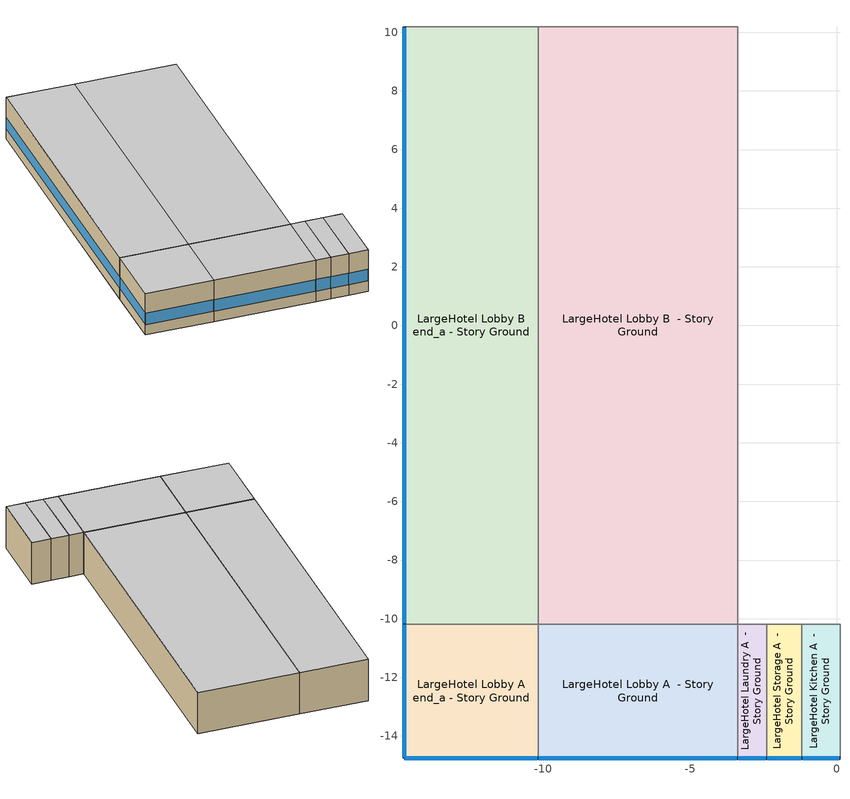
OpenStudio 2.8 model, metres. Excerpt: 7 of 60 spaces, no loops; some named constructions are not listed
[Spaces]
LargeHotel Lobby A end_a - Story Ground
 floor ground (Typical Insulated Carpeted 6in Slab Floor): -14.76,-14.76 -14.76,-10.18 -10.18,-10.18 -10.18,-14.76 z0
 wall outside (Typical Insulated Exterior Mass Wall R-8.13): -14.76,-10.18 -14.76,-14.76 -10.18,-14.76 z0:3.05
 wall to LargeHotel Lobby B end_a - Story Ground: -10.18,-10.18 -14.76,-10.18 z0:3.05
 wall to LargeHotel Lobby A  - Story Ground: -10.18,-14.76 -10.18,-10.18 z0:3.05
 window (U 0.62 SHGC 0.25 Dbl Ref-C-H Clr 6mm/6mm Air): -14.76,-10.21 -14.76,-14.73 / -14.73,-14.76 -10.21,-14.76 z0.76:1.59
 ceiling to LargeHotel Corridor A end_a - Story Mid: -10.18,-14.76 -10.18,-10.18 -14.76,-10.18 -14.76,-14.76 z3.05
LargeHotel Lobby B end_a - Story Ground
 floor ground (Typical Insulated Carpeted 6in Slab Floor): -14.76,-10.18 -14.76,10.18 -10.18,10.18 -10.18,-10.18 z0
 wall outside (Typical Insulated Exterior Mass Wall R-8.13): -14.76,10.18 -14.76,-10.18 z0:3.05
 wall to LargeHotel Lobby C end_a - Story Ground: -10.18,10.18 -14.76,10.18 z0:3.05
 wall to LargeHotel Lobby B  - Story Ground: -10.18,-10.18 -10.18,10.18 z0:3.05
 window (U 0.62 SHGC 0.25 Dbl Ref-C-H Clr 6mm/6mm Air): -14.76,10.16 -14.76,-10.16 z0.76:1.59
 ceiling to LargeHotel Corridor B end_a - Story Mid: -10.18,-10.18 -10.18,10.18 -14.76,10.18 -14.76,-10.18 z3.05
LargeHotel Lobby A  - Story Ground
 floor ground (Typical Insulated Carpeted 6in Slab Floor): -10.18,-14.76 -10.18,-10.18 -3.37,-10.18 -3.37,-14.76 z0
 wall outside (Typical Insulated Exterior Mass Wall R-8.13): -10.18,-14.76 -3.37,-14.76 z0:3.05
 wall to LargeHotel Lobby B  - Story Ground: -3.37,-10.18 -10.18,-10.18 z0:3.05
 wall to LargeHotel Laundry A  - Story Ground: -3.37,-14.76 -3.37,-10.18 z0:3.05
 window (U 0.62 SHGC 0.25 Dbl Ref-C-H Clr 6mm/6mm Air): -10.16,-14.76 -3.4,-14.76 z0.76:1.59
 ceiling to LargeHotel Corridor A  - Story Mid: -3.37,-14.76 -3.37,-10.18 -10.18,-10.18 -10.18,-14.76 z3.05
LargeHotel Lobby B  - Story Ground
 floor ground (Typical Insulated Carpeted 6in Slab Floor): -10.18,-10.18 -10.18,10.18 -3.37,10.18 -3.37,-10.18 z0
 wall to LargeHotel Lobby C  - Story Ground: -3.37,10.18 -10.18,10.18 z0:3.05
 wall to LargeHotel Laundry B  - Story Ground: -3.37,-10.18 -3.37,10.18 z0:3.05
 ceiling to LargeHotel Corridor B  - Story Mid: -3.37,-10.18 -3.37,10.18 -10.18,10.18 -10.18,-10.18 z3.05
LargeHotel Laundry A  - Story Ground
 floor ground (Typical Insulated Carpeted 6in Slab Floor): -3.37,-14.76 -3.37,-10.18 -2.39,-10.18 -2.39,-14.76 z0
 wall outside (Typical Insulated Exterior Mass Wall R-8.13): -3.37,-14.76 -2.39,-14.76 z0:3.05
 wall to LargeHotel Laundry B  - Story Ground: -2.39,-10.18 -3.37,-10.18 z0:3.05
 wall to LargeHotel Storage A  - Story Ground: -2.39,-14.76 -2.39,-10.18 z0:3.05
 window (U 0.62 SHGC 0.25 Dbl Ref-C-H Clr 6mm/6mm Air): -3.35,-14.76 -2.41,-14.76 z0.76:1.63
 ceiling to LargeHotel Corridor A  - Story Mid: -2.39,-14.76 -2.39,-10.18 -3.37,-10.18 -3.37,-14.76 z3.05
LargeHotel Storage A  - Story Ground
 floor ground (Typical Insulated Carpeted 6in Slab Floor): -2.39,-14.76 -2.39,-10.18 -1.19,-10.18 -1.19,-14.76 z0
 wall outside (Typical Insulated Exterior Mass Wall R-8.13): -2.39,-14.76 -1.19,-14.76 z0:3.05
 wall to LargeHotel Storage B  - Story Ground: -1.19,-10.18 -2.39,-10.18 z0:3.05
 wall to LargeHotel Kitchen A  - Story Ground: -1.19,-14.76 -1.19,-10.18 z0:3.05
 window (U 0.62 SHGC 0.25 Dbl Ref-C-H Clr 6mm/6mm Air): -2.36,-14.76 -1.21,-14.76 z0.76:1.62
 ceiling to LargeHotel Corridor A  - Story Mid: -1.19,-14.76 -1.19,-10.18 -2.39,-10.18 -2.39,-14.76 z3.05
LargeHotel Kitchen A  - Story Ground
 floor ground (Typical Insulated Carpeted 6in Slab Floor): -1.19,-14.76 -1.19,-10.18 0.11,-10.18 0.11,-14.76 z0
 wall outside (Typical Insulated Exterior Mass Wall R-8.13): -1.19,-14.76 0.11,-14.76 z0:3.05
 wall to LargeHotel Kitchen B  - Story Ground: 0.11,-10.18 -1.19,-10.18 z0:3.05
 wall to LargeHotel Retail A  - Story Ground: 0.11,-14.76 0.11,-10.18 z0:3.05
 window (U 0.62 SHGC 0.25 Dbl Ref-C-H Clr 6mm/6mm Air): -1.16,-14.76 0.09,-14.76 z0.76:1.62
 ceiling to LargeHotel Corridor A  - Story Mid: 0.11,-14.76 0.11,-10.18 -1.19,-10.18 -1.19,-14.76 z3.05
[Schedule:Ruleset]
Name | Default Day Schedule | Summer Design Day Schedule | Winter Design Day Schedule
HotelLarge BLDG_LIGHT_SCH | HotelLarge BLDG_LIGHT_SCH Default | HotelLarge BLDG_LIGHT_SCH Summer Design Day | HotelLarge BLDG_LIGHT_SCH Winter Design Day
HotelLarge BLDG_EQUIP_SCH | HotelLarge BLDG_EQUIP_SCH Default | HotelLarge BLDG_EQUIP_SCH Summer Design Day | HotelLarge BLDG_EQUIP_SCH Winter Design Day
HotelLarge Kitchen_Elec_Equip_SCH | HotelLarge Kitchen_Elec_Equip_SCH Default | HotelLarge Kitchen_Elec_Equip_SCH Summer Design Day | HotelLarge Kitchen_Elec_Equip_SCH Winter Design Day
HotelLarge Kitchen_Gas_Equip_SCH | HotelLarge Kitchen_Gas_Equip_SCH Default | HotelLarge Kitchen_Gas_Equip_SCH Summer Design Day | HotelLarge Kitchen_Gas_Equip_SCH Winter Design Day
HotelLarge MeetingRoom_Occ_Sch | HotelLarge MeetingRoom_Occ_Sch Default | HotelLarge MeetingRoom_Occ_Sch Summer Design Day | HotelLarge MeetingRoom_Occ_Sch Winter Design Day
HotelLarge BLDG_LIGHT_STORAGE_SCH | HotelLarge BLDG_LIGHT_STORAGE_SCH Default | HotelLarge BLDG_LIGHT_STORAGE_SCH Summer Design Day | HotelLarge BLDG_LIGHT_STORAGE_SCH Winter Design Day
HotelLarge BASEMENT_EQUIP_SCH | HotelLarge BASEMENT_EQUIP_SCH Default | HotelLarge BASEMENT_EQUIP_SCH Summer Design Day | HotelLarge BASEMENT_EQUIP_SCH Winter Design Day
HotelLarge LaundryRoom_Occ_Sch | HotelLarge LaundryRoom_Occ_Sch Default | HotelLarge LaundryRoom_Occ_Sch Summer Design Day | HotelLarge LaundryRoom_Occ_Sch Winter Design Day
HotelLarge BLDG_LIGHT_CORRIDOR_SCH | HotelLarge BLDG_LIGHT_CORRIDOR_SCH Default | HotelLarge BLDG_LIGHT_CORRIDOR_SCH Summer Design Day | HotelLarge BLDG_LIGHT_CORRIDOR_SCH Winter Design Day
Elevator Schedule 1 | 60 space(s) Occ Sch Default 1 | 60 space(s) Occ Sch Summer Design Day 1 | 60 space(s) Occ Sch Winter Design Day 1
Elevator Schedule 2 | 60 space(s) Occ Sch Default 2 | 60 space(s) Occ Sch Summer Design Day 2 | 60 space(s) Occ Sch Winter Design Day 2
Elevator Schedule 3 | 60 space(s) Occ Sch Default 3 | 60 space(s) Occ Sch Summer Design Day 3 | 60 space(s) Occ Sch Winter Design Day 3
[Schedule:Day]
HotelLarge BLDG_OCC_SCH Sat Day; autogen Schedule Rule 2 2_day_sch: Yes, 0, 15, 0.816667, 0, 30, 0.833333, 0, 45, 0.85, 1, 0, 0.866667, 1, 15, 0.883333, 1, 30, 0.9, 5, 30, 0.9, 5, 45, 0.85, 6, 0, 0.8, 6, 15, 0.75, 6, 30, 0.7, 6, 45, 0.65, 7, 0, 0.6, 7, 15, 0.55, 7, 30, 0.5, 8, 0, 0.5, 8, 15, 0.475, 8, 30, 0.45, 8, 45, 0.425, 9, 0, 0.4, 9, 15, 0.375, 9, 30, 0.35, 9, 45, 0.325, 10, 0, 0.3, 16, 30, 0.3, 16, 45, 0.35, 17, 0, 0.4, 17, 15, 0.45, 17, 30, 0.5, 17, 45, 0.525, 18, 0, 0.55, 18, 15, 0.575, 18, 30, 0.6, 19, 30, 0.6, 19, 45, 0.608333, 20, 0, 0.616667, 20, 15, 0.625, 20, 30, 0.633333, 20, 45, 0.641667, 21, 0, 0.65, 21, 15, 0.658333, 21, 30, 0.666667, 21, 45, 0.675, 22, 0, 0.683333, 22, 15, 0.691667, 22, 30, 0.7, 22, 45, 0.716667, 23, 0, 0.733333, 23, 15, 0.75, 23, 30, 0.766667, 23, 45, 0.783333, 24, 0, 0.8
HotelLarge BLDG_LIGHT_SCH Default; HotelLarge BLDG_LIGHT_STORAGE_SCH Default; HotelLarge BLDG_LIGHT_CORRIDOR_SCH Default: Yes, 0, 15, 0.35396, 0, 30, 0.360891, 0, 45, 0.367822, 1, 0, 0.374752, 1, 15, 0.381683, 1, 30, 0.388614, 1, 45, 0.395545, 2, 0, 0.402475, 2, 15, 0.409406, 2, 30, 0.416337, 2, 45, 0.423267, 3, 0, 0.430198, 3, 15, 0.437129, 3, 30, 0.444059, 3, 45, 0.45099, 4, 0, 0.457921, 4, 15, 0.464851, 4, 30, 0.471782, 4, 45, 0.478713, 5, 0, 0.485644, 5, 15, 0.492574, 5, 30, 0.499505, 5, 45, 0.506436, 6, 0, 0.513366, 6, 15, 0.520297, 6, 30, 0.527228, 6, 45, 0.534158, 7, 0, 0.541089, 7, 15, 0.54802, 7, 30, 0.55495, 7, 45, 0.561881, 8, 0, 0.568812, 8, 15, 0.575743, 8, 30, 0.582673, 8, 45, 0.589604, 9, 0, 0.596535, 9, 7, 0.6, 9, 22, 0.65, 9, 37, 0.7, 9, 52, 0.75, 10, 7, 0.8, 10, 22, 0.825, 10, 37, 0.85, 10, 52, 0.875, 11, 7, 0.9, 11, 22, 0.875, 11, 37, 0.85, 11, 52, 0.825, 12, 7, 0.8, 12, 22, 0.75, 12, 37, 0.7, 12, 52, 0.65, 13, 7, 0.6, 13, 22, 0.525, 13, 37, 0.45, 13, 52, 0.375, 14, 7, 0.3, 14, 22, 0.275, 14, 37, 0.25, 14, 52, 0.225, 15, 7, 0.2, 15, 22, 0.1875, 15, 37, 0.175, 15, 52, 0.1625, 16, 7, 0.15, 16, 22, 0.1375, 16, 37, 0.125, 16, 52, 0.1125, 17, 7, 0.1, 18, 3, 0.1, 18, 18, 0.426667, 18, 33, 0.453333, 18, 48, 0.48, 19, 0, 0.5, 19, 15, 0.475, 19, 30, 0.45, 19, 45, 0.425, 20, 0, 0.4, 20, 30, 0.4, 20, 45, 0.256931, 21, 0, 0.263861, 21, 15, 0.270792, 21, 30, 0.277723, 21, 45, 0.284653, 22, 0, 0.291584, 22, 15, 0.298515, 22, 30, 0.305446, 22, 45, 0.312376, 23, 0, 0.319307, 23, 15, 0.326238, 23, 30, 0.333168, 23, 45, 0.340099, 24, 0, 0.34703
HotelLarge BLDG_LIGHT_SCH Sat Day; HotelLarge BLDG_LIGHT_STORAGE_SCH Sat Day; HotelLarge BLDG_LIGHT_CORRIDOR_SCH Sat Day; autogen Schedule Rule 16 2_day_sch; autogen Schedule Rule 4 2_day_sch; autogen Schedule Rule 11 2_day_sch: Yes, 0, 15, 0.225, 0, 30, 0.2, 1, 0, 0.2, 1, 15, 0.1875, 1, 30, 0.175, 1, 45, 0.1625, 2, 0, 0.15, 2, 15, 0.1375, 2, 30, 0.125, 2, 45, 0.1125, 3, 0, 0.1, 5, 0, 0.1, 5, 15, 0.125, 5, 30, 0.15, 5, 45, 0.175, 6, 0, 0.2, 6, 15, 0.225, 6, 30, 0.25, 6, 45, 0.275, 7, 0, 0.3, 7, 15, 0.3125, 7, 30, 0.325, 7, 45, 0.3375, 8, 0, 0.35, 8, 15, 0.3625, 8, 30, 0.375, 8, 45, 0.3875, 9, 0, 0.4, 9, 30, 0.4, 9, 45, 0.375, 10, 0, 0.35, 10, 15, 0.325, 10, 30, 0.3, 10, 45, 0.2875, 11, 0, 0.275, 11, 15, 0.2625, 11, 30, 0.25, 17, 30, 0.25, 17, 45, 0.3375, 18, 0, 0.425, 18, 15, 0.5125, 18, 30, 0.6, 18, 45, 0.625, 19, 0, 0.65, 19, 15, 0.675, 19, 30, 0.7, 21, 30, 0.7, 21, 45, 0.675, 22, 0, 0.65, 22, 15, 0.625, 22, 30, 0.6, 22, 45, 0.525, 23, 0, 0.45, 23, 15, 0.375, 23, 30, 0.3, 23, 45, 0.275, 24, 0, 0.25
HotelLarge BLDG_LIGHT_SCH Summer Design Day; HotelLarge BLDG_EQUIP_SCH Summer Design Day; HotelLarge MeetingRoom_Occ_Sch Summer Design Day; HotelLarge BLDG_LIGHT_STORAGE_SCH Summer Design Day; HotelLarge BASEMENT_EQUIP_SCH Summer Design Day; HotelLarge LaundryRoom_Occ_Sch Summer Design Day; HotelLarge BLDG_LIGHT_CORRIDOR_SCH Summer Design Day; 60 space(s) Occ Sch Summer Design Day 1; 60 space(s) Occ Sch Winter Design Day 1; 60 space(s) Occ Sch Summer Design Day 2; 60 space(s) Occ Sch Winter Design Day 2; 60 space(s) Occ Sch Summer Design Day 3; 60 space(s) Occ Sch Winter Design Day 3: 24, 0, 1
HotelLarge BLDG_LIGHT_SCH Winter Design Day; HotelLarge BLDG_EQUIP_SCH Winter Design Day; HotelLarge Kitchen_Elec_Equip_SCH Winter Design Day; HotelLarge Kitchen_Gas_Equip_SCH Winter Design Day; HotelLarge MeetingRoom_Occ_Sch Winter Design Day; HotelLarge BLDG_LIGHT_STORAGE_SCH Winter Design Day; HotelLarge BASEMENT_EQUIP_SCH Winter Design Day; HotelLarge LaundryRoom_Occ_Sch Winter Design Day; HotelLarge BLDG_LIGHT_CORRIDOR_SCH Winter Design Day: 24, 0, 0
HotelLarge BLDG_EQUIP_SCH Default; HotelLarge BASEMENT_EQUIP_SCH Default: Yes, 0, 15, 0.45396, 0, 30, 0.460891, 0, 45, 0.467822, 1, 0, 0.474752, 1, 15, 0.481683, 1, 30, 0.488614, 1, 45, 0.495545, 2, 0, 0.502475, 2, 15, 0.509406, 2, 30, 0.516337, 2, 45, 0.523267, 3, 0, 0.530198, 3, 15, 0.537129, 3, 30, 0.544059, 3, 45, 0.55099, 4, 0, 0.557921, 4, 15, 0.564851, 4, 30, 0.571782, 4, 45, 0.578713, 5, 0, 0.585644, 5, 15, 0.592574, 5, 30, 0.599505, 5, 45, 0.606436, 6, 0, 0.613366, 6, 15, 0.620297, 6, 30, 0.627228, 6, 45, 0.634158, 7, 0, 0.641089, 7, 15, 0.64802, 7, 30, 0.65495, 7, 45, 0.661881, 8, 0, 0.668812, 8, 15, 0.675743, 8, 30, 0.682673, 8, 45, 0.689604, 9, 0, 0.696535, 9, 7, 0.7, 9, 22, 0.75, 9, 37, 0.8, 9, 52, 0.85, 10, 7, 0.9, 10, 22, 0.9125, 10, 37, 0.925, 10, 52, 0.9375, 11, 7, 0.95, 11, 22, 0.9375, 11, 37, 0.925, 11, 52, 0.9125, 12, 7, 0.9, 12, 22, 0.85, 12, 37, 0.8, 12, 52, 0.75, 13, 7, 0.7, 13, 22, 0.625, 13, 37, 0.55, 13, 52, 0.475, 14, 7, 0.4, 14, 22, 0.375, 14, 37, 0.35, 14, 52, 0.325, 15, 7, 0.3, 15, 22, 0.2875, 15, 37, 0.275, 15, 52, 0.2625, 16, 7, 0.25, 16, 22, 0.2375, 16, 37, 0.225, 16, 52, 0.2125, 17, 7, 0.2, 18, 3, 0.2, 18, 18, 0.526667, 18, 33, 0.553333, 18, 48, 0.58, 19, 0, 0.6, 19, 15, 0.575, 19, 30, 0.55, 19, 45, 0.525, 20, 0, 0.5, 20, 30, 0.5, 20, 45, 0.356931, 21, 0, 0.363861, 21, 15, 0.370792, 21, 30, 0.377723, 21, 45, 0.384653, 22, 0, 0.391584, 22, 15, 0.398515, 22, 30, 0.405446, 22, 45, 0.412376, 23, 0, 0.419307, 23, 15, 0.426238, 23, 30, 0.433168, 23, 45, 0.440099, 24, 0, 0.44703
HotelLarge BLDG_EQUIP_SCH Sat Day; HotelLarge BASEMENT_EQUIP_SCH Sat Day; autogen Schedule Rule 13 2_day_sch; autogen Schedule Rule 6 2_day_sch: Yes, 0, 15, 0.325, 0, 30, 0.3, 1, 0, 0.3, 1, 15, 0.2875, 1, 30, 0.275, 1, 45, 0.2625, 2, 0, 0.25, 2, 15, 0.2375, 2, 30, 0.225, 2, 45, 0.2125, 3, 0, 0.2, 5, 0, 0.2, 5, 15, 0.225, 5, 30, 0.25, 5, 45, 0.275, 6, 0, 0.3, 6, 15, 0.325, 6, 30, 0.35, 6, 45, 0.375, 7, 0, 0.4, 7, 15, 0.4125, 7, 30, 0.425, 7, 45, 0.4375, 8, 0, 0.45, 8, 15, 0.4625, 8, 30, 0.475, 8, 45, 0.4875, 9, 0, 0.5, 9, 30, 0.5, 9, 45, 0.475, 10, 0, 0.45, 10, 15, 0.425, 10, 30, 0.4, 10, 45, 0.3875, 11, 0, 0.375, 11, 15, 0.3625, 11, 30, 0.35, 17, 30, 0.35, 17, 45, 0.4375, 18, 0, 0.525, 18, 15, 0.6125, 18, 30, 0.7, 18, 45, 0.725, 19, 0, 0.75, 19, 15, 0.775, 19, 30, 0.8, 21, 30, 0.8, 21, 45, 0.775, 22, 0, 0.75, 22, 15, 0.725, 22, 30, 0.7, 22, 45, 0.625, 23, 0, 0.55, 23, 15, 0.475, 23, 30, 0.4, 23, 45, 0.375, 24, 0, 0.35
HotelLarge Kitchen_Elec_Equip_SCH Default; HotelLarge Kitchen_Elec_Equip_SCH Default 1; autogen Schedule Rule 3 1_day_sch; autogen HotelLarge Kitchen_Elec_Equip_SCH 2_day_sch: Yes, 0, 15, 0.1875, 0, 30, 0.175, 0, 45, 0.1625, 1, 0, 0.15, 1, 15, 0.1375, 1, 30, 0.125, 1, 45, 0.1125, 2, 0, 0.1, 5, 30, 0.1, 5, 45, 0.1375, 6, 0, 0.175, 6, 15, 0.2125, 6, 30, 0.25, 6, 45, 0.2625, 7, 0, 0.275, 7, 15, 0.2875, 7, 30, 0.3, 22, 0, 0.3, 22, 15, 0.2875, 22, 30, 0.275, 22, 45, 0.2625, 23, 0, 0.25, 23, 15, 0.2375, 23, 30, 0.225, 23, 45, 0.2125, 24, 0, 0.2
HotelLarge Kitchen_Elec_Equip_SCH Summer Design Day: 24, 0, 0.3
HotelLarge Kitchen_Gas_Equip_SCH Default; autogen HotelLarge Kitchen_Gas_Equip_SCH 1_day_sch: Yes, 0, 15, 0.0275, 0, 30, 0.02, 4, 30, 0.02, 4, 45, 0.0275, 5, 0, 0.035, 5, 15, 0.0425, 5, 30, 0.05, 5, 45, 0.0625, 6, 0, 0.075, 6, 15, 0.0875, 6, 30, 0.1, 6, 45, 0.1125, 7, 0, 0.125, 7, 15, 0.1375, 7, 30, 0.15, 7, 45, 0.1625, 8, 0, 0.175, 8, 15, 0.1875, 8, 30, 0.2, 8, 45, 0.1875, 9, 0, 0.175, 9, 15, 0.1625, 9, 30, 0.15, 9, 45, 0.175, 10, 0, 0.2, 10, 15, 0.225, 10, 30, 0.25, 12, 30, 0.25, 12, 45, 0.2375, 13, 0, 0.225, 13, 15, 0.2125, 13, 30, 0.2, 13, 45, 0.1875, 14, 0, 0.175, 14, 15, 0.1625, 14, 30, 0.15, 14, 45, 0.1625, 15, 0, 0.175, 15, 15, 0.1875, 15, 30, 0.2, 15, 45, 0.225, 16, 0, 0.25, 16, 15, 0.275, 16, 30, 0.3, 18, 0, 0.3, 18, 15, 0.2875, 18, 30, 0.275, 18, 45, 0.2625, 19, 0, 0.25, 19, 15, 0.2375, 19, 30, 0.225, 19, 45, 0.2125, 20, 0, 0.2, 20, 30, 0.2, 20, 45, 0.1875, 21, 0, 0.175, 21, 15, 0.1625, 21, 30, 0.15, 21, 45, 0.1375, 22, 0, 0.125, 22, 15, 0.1125, 22, 30, 0.1, 22, 45, 0.0875, 23, 0, 0.075, 23, 15, 0.0625, 23, 30, 0.05, 23, 45, 0.0425, 24, 0, 0.035
HotelLarge Kitchen_Gas_Equip_SCH Summer Design Day: 24, 0, 0.25
HotelLarge MeetingRoom_Occ_Sch Default: Yes, 5, 15, 0.2, 5, 30, 0.1625, 5, 45, 0.125, 6, 0, 0.0875, 6, 15, 0.05, 6, 30, 0.1625, 6, 45, 0.275, 7, 0, 0.3875, 7, 15, 0.5, 7, 45, 0.5, 8, 0, 0.4625, 8, 15, 0.425, 8, 30, 0.3875, 8, 45, 0.35, 9, 0, 0.3125, 9, 15, 0.275, 9, 30, 0.2375, 9, 45, 0.2, 10, 11, 0.2, 10, 26, 0.0413043, 10, 41, 0.0326087, 10, 56, 0.023913, 11, 11, 0.0152174, 11, 26, 0.00652174, 11, 37, 0, 18, 0, 0, 18, 15, 0.0125, 18, 30, 0.025, 18, 45, 0.0375, 19, 0, 0.05, 19, 15, 0.1625, 19, 30, 0.275, 19, 45, 0.3875, 20, 0, 0.5, 20, 30, 0.5, 20, 45, 0.4625, 21, 0, 0.425, 21, 15, 0.3875, 21, 30, 0.35, 21, 45, 0.3125, 22, 0, 0.275, 22, 15, 0.2375, 22, 30, 0.2, 24, 0, 0.2
HotelLarge LaundryRoom_Occ_Sch Default: Yes, 5, 15, 0.18, 5, 30, 0.135, 5, 45, 0.09, 6, 0, 0.045, 6, 15, 0, 6, 30, 0.045, 6, 45, 0.09, 7, 0, 0.135, 7, 15, 0.18, 9, 15, 0.18, 9, 30, 0.1575, 9, 45, 0.135, 10, 0, 0.1125, 10, 15, 0.09, 10, 30, 0.0675, 10, 45, 0.045, 11, 0, 0.0225, 11, 15, 0, 18, 30, 0, 18, 45, 0.01125, 19, 0, 0.0225, 19, 15, 0.03375, 19, 30, 0.045, 19, 45, 0.05625, 20, 0, 0.0675, 20, 15, 0.07875, 20, 30, 0.09, 20, 45, 0.10125, 21, 0, 0.1125, 21, 15, 0.12375, 21, 30, 0.135, 21, 45, 0.14625, 22, 0, 0.1575, 22, 15, 0.16875, 22, 30, 0.18, 24, 0, 0.18
60 space(s) Occ Sch Default 1: Yes, 0, 15, 0.00577604, 0, 30, 0.00641782, 0, 45, 0.00705961, 1, 0, 0.00770139, 1, 15, 0.00834317, 1, 30, 0.00898495, 1, 45, 0.00962674, 2, 0, 0.0102685, 2, 15, 0.0109103, 2, 30, 0.0115521, 2, 45, 0.0121939, 3, 0, 0.0128356, 3, 15, 0.0134774, 3, 30, 0.0141192, 3, 45, 0.014761, 4, 0, 0.0154028, 4, 15, 0.0160446, 4, 30, 0.0166863, 4, 45, 0.0173281, 5, 0, 0.0179699, 5, 15, 0.0186117, 5, 30, 0.0278396, 5, 45, 0.0370674, 6, 0, 0.0462953, 6, 15, 0.0555232, 6, 30, 0.0416424, 6, 45, 0.0277616, 7, 0, 0.0138808, 7, 15, 0, 7, 30, 0.00450078, 7, 45, 0.00900155, 8, 0, 0.0135023, 8, 15, 0.0180031, 8, 30, 0.0230519, 8, 45, 0.0281006, 9, 0, 0.0331494, 9, 15, 0.0381981, 9, 30, 0.0286681, 9, 45, 0.019138, 10, 0, 0.00960801, 10, 15, 7.7976e-05, 10, 30, 0.00992786, 10, 45, 0.0137038, 11, 0, 0.0174798, 11, 7, 0.0193677, 11, 22, 0.0192529, 11, 37, 0.019138, 11, 52, 0.0190232, 12, 7, 0.0189084, 12, 22, 0.0141813, 12, 37, 0.00945418, 12, 52, 0.00472709, 13, 7, 0, 18, 3, 0, 18, 18, 0.0522093, 18, 33, 0.053386, 18, 48, 0.0545627, 19, 0, 0.0554452, 19, 15, 0.0511529, 19, 30, 0.0468606, 19, 45, 0.0425684, 20, 0, 0.0382761, 20, 15, 0.0379154, 20, 30, 0.0375548, 20, 45, 0.0371941, 21, 0, 0.0368335, 21, 15, 0.0276251, 21, 30, 0.0184167, 21, 45, 0.00920837, 22, 0, 0, 22, 15, 0.000641782, 22, 30, 0.00128356, 22, 45, 0.00192535, 23, 0, 0.00256713, 23, 15, 0.00320891, 23, 30, 0.00385069, 23, 45, 0.00449248, 24, 0, 0.00513426
60 space(s) Occ Sch Sunday 1: Yes, 0, 15, 0.0222701, 0, 30, 0.0230018, 0, 45, 0.0237334, 1, 0, 0.0244651, 1, 15, 0.0251968, 1, 30, 0.0259285, 1, 45, 0.0266601, 2, 0, 0.0273918, 2, 15, 0.0281235, 2, 30, 0.0288552, 2, 45, 0.0295868, 3, 0, 0.0303185, 3, 15, 0.0310502, 3, 30, 0.0317819, 3, 45, 0.0325136, 4, 0, 0.0332452, 4, 15, 0.0339769, 4, 30, 0.0347086, 4, 45, 0.0354403, 5, 0, 0.0361719, 5, 15, 0.0369036, 5, 30, 0.0376353, 5, 45, 0.038367, 6, 0, 0.0390987, 6, 15, 0.0398303, 6, 30, 0.0298727, 6, 45, 0.0199152, 7, 0, 0.00995758, 7, 15, 0, 7, 30, 0.00922787, 7, 45, 0.0184557, 8, 0, 0.0276836, 8, 15, 0.0369115, 8, 30, 0.0315873, 8, 45, 0.0262632, 9, 0, 0.020939, 9, 15, 0.0156149, 9, 30, 0.0172226, 9, 45, 0.0188304, 10, 0, 0.0204382, 10, 15, 0.0220459, 10, 30, 0.0210335, 10, 45, 0.0200212, 11, 0, 0.0190088, 11, 15, 0.0179964, 11, 30, 0.0174966, 11, 45, 0.010498, 12, 0, 0.00349932, 12, 7, 0, 19, 7, 0, 19, 22, 0.0190228, 19, 37, 0.0139861, 19, 52, 0.00894943, 20, 0, 0.00643108, 20, 15, 0.0140317, 20, 30, 0.0216323, 20, 45, 0.0292329, 21, 0, 0.0368335, 21, 15, 0.0354715, 21, 30, 0.0341096, 21, 45, 0.0327476, 22, 0, 0.0313857, 22, 15, 0.0281922, 22, 30, 0.0249987, 22, 45, 0.0218052, 23, 0, 0.0186117, 23, 15, 0.0193434, 23, 30, 0.020075, 23, 45, 0.0208067, 24, 0, 0.0215384
60 space(s) Occ Sch Saturday 1: Yes, 0, 15, 0.00372234, 0, 30, 0.00446681, 0, 45, 0.00521127, 1, 0, 0.00595574, 1, 15, 0.00670021, 1, 30, 0.00744468, 1, 45, 0.00818914, 2, 0, 0.00893361, 2, 15, 0.00967808, 2, 30, 0.0104225, 2, 45, 0.011167, 3, 0, 0.0119115, 3, 15, 0.0126559, 3, 30, 0.0134004, 3, 45, 0.0141449, 4, 0, 0.0148894, 4, 15, 0.0156338, 4, 30, 0.0163783, 4, 45, 0.0171228, 5, 0, 0.0178672, 5, 15, 0.0186117, 5, 30, 0.0278396, 5, 45, 0.0370674, 6, 0, 0.0462953, 6, 15, 0.0555232, 6, 30, 0.0416424, 6, 45, 0.0277616, 7, 0, 0.0138808, 7, 15, 0, 7, 30, 0.00922787, 7, 45, 0.0184557, 8, 0, 0.0276836, 8, 15, 0.0369115, 8, 30, 0.0277031, 8, 45, 0.0184947, 9, 0, 0.00928635, 9, 15, 7.7976e-05, 9, 30, 0.00949317, 9, 45, 0.0189084, 10, 0, 0.0283236, 10, 15, 0.0377388, 10, 26, 0.00230354, 10, 37, 0.00615191, 10, 52, 0.00681453, 11, 7, 0.00747715, 11, 22, 0.00813977, 11, 37, 0.00880239, 11, 52, 0.00660179, 12, 7, 0.0044012, 12, 22, 0.0022006, 12, 37, 0, 18, 48, 0, 19, 0, 0.0325835, 19, 15, 0.038299, 19, 30, 0.0440144, 19, 45, 0.0497298, 20, 0, 0.0554452, 20, 15, 0.0510381, 20, 30, 0.046631, 20, 45, 0.0422238, 21, 0, 0.0378167, 21, 15, 0.0375709, 21, 30, 0.0373251, 21, 45, 0.0370793, 22, 0, 0.0368335, 22, 15, 0.0276251, 22, 30, 0.0184167, 22, 45, 0.00920837, 23, 0, 0, 23, 15, 0.000744468, 23, 30, 0.00148894, 23, 45, 0.0022334, 24, 0, 0.00297787
60 space(s) Occ Sch Default 2; 60 space(s) Occ Sch Default 3: Yes, 5, 45, 1, 6, 45, 1, 7, 45, 0, 8, 45, 1, 9, 45, 1, 10, 45, 1, 11, 45, 1, 12, 37, 1, 16, 30, 0, 17, 30, 1, 18, 30, 1, 19, 30, 1, 20, 30, 1, 21, 30, 1, 22, 30, 0, 24, 0, 1
60 space(s) Occ Sch Sunday 2; 60 space(s) Occ Sch Sunday 3: Yes, 5, 45, 1, 6, 45, 1, 7, 45, 0, 8, 45, 1, 9, 45, 1, 10, 45, 1, 11, 45, 1, 19, 37, 0, 20, 30, 1, 21, 30, 1, 22, 30, 1, 24, 0, 1
60 space(s) Occ Sch Saturday 2; 60 space(s) Occ Sch Saturday 3: Yes, 5, 45, 1, 6, 45, 1, 7, 45, 0, 8, 45, 1, 9, 45, 1, 10, 45, 1, 11, 45, 1, 12, 7, 1, 17, 30, 0, 18, 30, 1, 19, 30, 1, 20, 30, 1, 21, 30, 1, 22, 30, 1, 23, 30, 0, 24, 0, 1
HotelLarge BLDG_LIGHT_SCH Default 1; HotelLarge BLDG_LIGHT_STORAGE_SCH Default 1; HotelLarge BLDG_LIGHT_CORRIDOR_SCH Default 1: Yes, 0, 15, 0.282927, 0, 30, 0.280488, 0, 45, 0.278049, 1, 0, 0.27561, 1, 15, 0.273171, 1, 30, 0.270732, 1, 45, 0.268293, 2, 0, 0.265854, 2, 15, 0.263415, 2, 30, 0.260976, 2, 45, 0.258537, 3, 0, 0.256098, 3, 15, 0.253659, 3, 30, 0.25122, 3, 45, 0.24878, 4, 0, 0.246341, 4, 15, 0.243902, 4, 30, 0.241463, 4, 45, 0.239024, 5, 0, 0.236585, 5, 15, 0.234146, 5, 30, 0.231707, 5, 45, 0.229268, 6, 0, 0.226829, 6, 15, 0.22439, 6, 30, 0.221951, 6, 45, 0.219512, 7, 0, 0.217073, 7, 15, 0.214634, 7, 30, 0.212195, 7, 45, 0.209756, 8, 0, 0.207317, 8, 15, 0.204878, 8, 30, 0.202439, 8, 45, 0.2, 11, 15, 0.2, 11, 30, 0.742857, 11, 45, 0.685714, 12, 0, 0.628571, 12, 7, 0.6, 12, 22, 0.575, 12, 37, 0.55, 12, 52, 0.525, 13, 7, 0.5, 13, 22, 0.45, 13, 37, 0.4, 13, 52, 0.35, 14, 7, 0.3, 15, 37, 0.3, 15, 52, 0.2875, 16, 7, 0.275, 16, 22, 0.2625, 16, 37, 0.25, 16, 52, 0.2375, 17, 7, 0.225, 17, 22, 0.2125, 17, 37, 0.2, 19, 3, 0.2, 19, 30, 0.4, 19, 45, 0.3875, 20, 0, 0.375, 20, 15, 0.3625, 20, 30, 0.35, 20, 45, 0.3375, 21, 0, 0.325, 21, 15, 0.3125, 21, 30, 0.3, 22, 30, 0.3, 22, 45, 0.297561, 23, 0, 0.295122, 23, 15, 0.292683, 23, 30, 0.290244, 23, 45, 0.287805, 24, 0, 0.285366
HotelLarge BLDG_EQUIP_SCH Default 1; HotelLarge BASEMENT_EQUIP_SCH Default 1: Yes, 0, 15, 0.382927, 0, 30, 0.380488, 0, 45, 0.378049, 1, 0, 0.37561, 1, 15, 0.373171, 1, 30, 0.370732, 1, 45, 0.368293, 2, 0, 0.365854, 2, 15, 0.363415, 2, 30, 0.360976, 2, 45, 0.358537, 3, 0, 0.356098, 3, 15, 0.353659, 3, 30, 0.35122, 3, 45, 0.34878, 4, 0, 0.346341, 4, 15, 0.343902, 4, 30, 0.341463, 4, 45, 0.339024, 5, 0, 0.336585, 5, 15, 0.334146, 5, 30, 0.331707, 5, 45, 0.329268, 6, 0, 0.326829, 6, 15, 0.32439, 6, 30, 0.321951, 6, 45, 0.319512, 7, 0, 0.317073, 7, 15, 0.314634, 7, 30, 0.312195, 7, 45, 0.309756, 8, 0, 0.307317, 8, 15, 0.304878, 8, 30, 0.302439, 8, 45, 0.3, 11, 15, 0.3, 11, 30, 0.842857, 11, 45, 0.785714, 12, 0, 0.728571, 12, 7, 0.7, 12, 22, 0.675, 12, 37, 0.65, 12, 52, 0.625, 13, 7, 0.6, 13, 22, 0.55, 13, 37, 0.5, 13, 52, 0.45, 14, 7, 0.4, 15, 37, 0.4, 15, 52, 0.3875, 16, 7, 0.375, 16, 22, 0.3625, 16, 37, 0.35, 16, 52, 0.3375, 17, 7, 0.325, 17, 22, 0.3125, 17, 37, 0.3, 19, 3, 0.3, 19, 30, 0.5, 19, 45, 0.4875, 20, 0, 0.475, 20, 15, 0.4625, 20, 30, 0.45, 20, 45, 0.4375, 21, 0, 0.425, 21, 15, 0.4125, 21, 30, 0.4, 22, 30, 0.4, 22, 45, 0.397561, 23, 0, 0.395122, 23, 15, 0.392683, 23, 30, 0.390244, 23, 45, 0.387805, 24, 0, 0.385366
HotelLarge BLDG_OCC_SCH Default 1: Yes, 0, 15, 0.433333, 0, 30, 0.427273, 0, 45, 0.421212, 1, 0, 0.415152, 1, 15, 0.409091, 1, 30, 0.40303, 1, 45, 0.39697, 2, 0, 0.390909, 2, 15, 0.384848, 2, 30, 0.378788, 2, 45, 0.372727, 3, 0, 0.366667, 3, 15, 0.360606, 3, 30, 0.354545, 3, 45, 0.348485, 4, 0, 0.342424, 4, 15, 0.336364, 4, 30, 0.330303, 4, 45, 0.324242, 5, 0, 0.318182, 5, 15, 0.312121, 5, 30, 0.306061, 5, 45, 0.3, 6, 0, 0.2875, 6, 15, 0.275, 6, 30, 0.2625, 6, 45, 0.25, 7, 0, 0.2375, 7, 15, 0.225, 7, 30, 0.2125, 7, 45, 0.2, 9, 15, 0.2, 9, 30, 0.225, 9, 45, 0.25, 10, 0, 0.275, 10, 15, 0.3, 10, 30, 0.325, 10, 45, 0.35, 11, 0, 0.375, 11, 15, 0.4, 11, 30, 0.636364, 11, 45, 0.672727, 12, 0, 0.709091, 12, 15, 0.745455, 12, 30, 0.781818, 12, 37, 0.8, 13, 7, 0.8, 13, 22, 0.791667, 13, 37, 0.783333, 13, 52, 0.775, 14, 7, 0.766667, 14, 22, 0.758333, 14, 37, 0.75, 14, 52, 0.741667, 15, 7, 0.733333, 15, 22, 0.725, 15, 37, 0.716667, 15, 52, 0.708333, 16, 7, 0.7, 18, 0, 0.7, 18, 15, 0.683333, 18, 30, 0.666667, 18, 45, 0.65, 19, 0, 0.633333, 19, 15, 0.616667, 19, 30, 0.6, 19, 45, 0.583333, 20, 0, 0.566667, 20, 15, 0.55, 20, 30, 0.533333, 20, 45, 0.516667, 21, 0, 0.5, 21, 30, 0.5, 21, 45, 0.493939, 22, 0, 0.487879, 22, 15, 0.481818, 22, 30, 0.475758, 22, 45, 0.469697, 23, 0, 0.463636, 23, 15, 0.457576, 23, 30, 0.451515, 23, 45, 0.445455, 24, 0, 0.439394
HotelLarge Kitchen_Gas_Equip_SCH Default 1: Yes, 6, 15, 0.25, 6, 30, 0.2375, 6, 45, 0.225, 7, 0, 0.2125, 7, 15, 0.2, 7, 30, 0.1875, 7, 45, 0.175, 8, 0, 0.1625, 8, 15, 0.15, 8, 30, 0.1625, 8, 45, 0.175, 9, 0, 0.1875, 9, 15, 0.2, 9, 30, 0.225, 9, 45, 0.25, 10, 0, 0.275, 10, 15, 0.3, 11, 11, 0.3, 11, 26, 0.186667, 11, 41, 0.173333, 11, 56, 0.16, 12, 7, 0.15, 12, 22, 0.1375, 12, 37, 0.125, 12, 52, 0.1125, 13, 7, 0.1, 13, 22, 0.0875, 13, 37, 0.075, 13, 52, 0.0625, 14, 7, 0.05, 14, 22, 0.0425, 14, 37, 0.035, 14, 52, 0.0275, 15, 7, 0.02, 19, 7, 0.02, 19, 22, 0.164286, 19, 37, 0.178571, 19, 52, 0.192857, 20, 0, 0.2, 20, 15, 0.1875, 20, 30, 0.175, 20, 45, 0.1625, 21, 0, 0.15, 21, 15, 0.175, 21, 30, 0.2, 21, 45, 0.225, 22, 0, 0.25, 24, 0, 0.25
HotelLarge MeetingRoom_Occ_Sch Default 1; autogen Schedule Rule 9 1_day_sch; autogen Schedule Rule 9 2_day_sch: Yes, 6, 30, 0, 6, 45, 0.0125, 7, 0, 0.025, 7, 15, 0.0375, 7, 30, 0.05, 7, 45, 0.1625, 8, 0, 0.275, 8, 15, 0.3875, 8, 30, 0.5, 9, 0, 0.5, 9, 15, 0.4625, 9, 30, 0.425, 9, 45, 0.3875, 10, 0, 0.35, 10, 15, 0.3125, 10, 30, 0.275, 10, 45, 0.2375, 11, 0, 0.2, 11, 30, 0.2, 11, 45, 0.1625, 12, 0, 0.125, 12, 15, 0.0875, 12, 30, 0.05, 12, 45, 0.1625, 13, 0, 0.275, 13, 15, 0.3875, 13, 30, 0.5, 14, 0, 0.5, 14, 15, 0.4625, 14, 30, 0.425, 14, 45, 0.3875, 15, 0, 0.35, 15, 15, 0.3125, 15, 30, 0.275, 15, 45, 0.2375, 16, 0, 0.2, 17, 0, 0.2, 17, 15, 0.18125, 17, 30, 0.1625, 17, 45, 0.14375, 18, 0, 0.125, 18, 15, 0.10625, 18, 30, 0.0875, 18, 45, 0.06875, 19, 0, 0.05, 19, 15, 0.04375, 19, 30, 0.0375, 19, 45, 0.03125, 20, 0, 0.025, 20, 15, 0.01875, 20, 30, 0.0125, 20, 45, 0.00625, 21, 0, 0, 24, 0, 0
HotelLarge LaundryRoom_Occ_Sch Default 1; autogen Schedule Rule 14 1_day_sch; autogen Schedule Rule 14 2_day_sch: Yes, 7, 0, 0, 7, 15, 0.01125, 7, 30, 0.0225, 7, 45, 0.03375, 8, 0, 0.045, 8, 15, 0.05625, 8, 30, 0.0675, 8, 45, 0.07875, 9, 0, 0.09, 9, 15, 0.10125, 9, 30, 0.1125, 9, 45, 0.12375, 10, 0, 0.135, 10, 15, 0.14625, 10, 30, 0.1575, 10, 45, 0.16875, 11, 0, 0.18, 11, 30, 0.18, 11, 45, 0.135, 12, 0, 0.09, 12, 15, 0.045, 12, 30, 0, 12, 45, 0.045, 13, 0, 0.09, 13, 15, 0.135, 13, 30, 0.18, 15, 30, 0.18, 15, 45, 0.1575, 16, 0, 0.135, 16, 15, 0.1125, 16, 30, 0.09, 16, 45, 0.0675, 17, 0, 0.045, 17, 15, 0.0225, 17, 30, 0, 24, 0, 0
[Schedule:Rule]
Schedule Rule 4: Schedule Ruleset=HotelLarge BLDG_LIGHT_SCH; Rule Order=1; Day Schedule=HotelLarge BLDG_LIGHT_SCH Sat Day; Apply Saturday=Yes; Date Specification Type=DateRange; Start Month=1; Start Day=1; End Month=12; End Day=31
Schedule Rule 6: Schedule Ruleset=HotelLarge BLDG_EQUIP_SCH; Rule Order=1; Day Schedule=HotelLarge BLDG_EQUIP_SCH Sat Day; Apply Saturday=Yes; Date Specification Type=DateRange; Start Month=1; Start Day=1; End Month=12; End Day=31
Schedule Rule 11: Schedule Ruleset=HotelLarge BLDG_LIGHT_STORAGE_SCH; Rule Order=1; Day Schedule=HotelLarge BLDG_LIGHT_STORAGE_SCH Sat Day; Apply Saturday=Yes; Date Specification Type=DateRange; Start Month=1; Start Day=1; End Month=12; End Day=31
Schedule Rule 13: Schedule Ruleset=HotelLarge BASEMENT_EQUIP_SCH; Rule Order=1; Day Schedule=HotelLarge BASEMENT_EQUIP_SCH Sat Day; Apply Saturday=Yes; Date Specification Type=DateRange; Start Month=1; Start Day=1; End Month=12; End Day=31
Schedule Rule 16: Schedule Ruleset=HotelLarge BLDG_LIGHT_CORRIDOR_SCH; Rule Order=1; Day Schedule=HotelLarge BLDG_LIGHT_CORRIDOR_SCH Sat Day; Apply Saturday=Yes; Date Specification Type=DateRange; Start Month=1; Start Day=1; End Month=12; End Day=31
60 space(s) Occ Sch Sunday Rule 1: Schedule Ruleset=Elevator Schedule 1; Rule Order=0; Day Schedule=60 space(s) Occ Sch Sunday 1; Date Specification Type=DateRange; Start Month=1; Start Day=1; End Month=12; End Day=31; Apply Sunday=Yes
60 space(s) Occ Sch Saturday Rule 1: Schedule Ruleset=Elevator Schedule 1; Rule Order=1; Day Schedule=60 space(s) Occ Sch Saturday 1; Apply Saturday=Yes; Date Specification Type=DateRange; Start Month=1; Start Day=1; End Month=12; End Day=24
60 space(s) Occ Sch Sunday Rule 2: Schedule Ruleset=Elevator Schedule 2; Rule Order=0; Day Schedule=60 space(s) Occ Sch Sunday 2; Date Specification Type=DateRange; Start Month=1; Start Day=1; End Month=12; End Day=31; Apply Sunday=Yes
60 space(s) Occ Sch Saturday Rule 2: Schedule Ruleset=Elevator Schedule 2; Rule Order=1; Day Schedule=60 space(s) Occ Sch Saturday 2; Apply Saturday=Yes; Date Specification Type=DateRange; Start Month=1; Start Day=1; End Month=12; End Day=24
60 space(s) Occ Sch Sunday Rule 3: Schedule Ruleset=Elevator Schedule 3; Rule Order=0; Day Schedule=60 space(s) Occ Sch Sunday 3; Date Specification Type=DateRange; Start Month=1; Start Day=1; End Month=12; End Day=31; Apply Sunday=Yes
60 space(s) Occ Sch Saturday Rule 3: Schedule Ruleset=Elevator Schedule 3; Rule Order=1; Day Schedule=60 space(s) Occ Sch Saturday 3; Apply Saturday=Yes; Date Specification Type=DateRange; Start Month=1; Start Day=1; End Month=12; End Day=24
Schedule Rule 24: Schedule Ruleset=HotelLarge BLDG_LIGHT_SCH; Rule Order=0; Day Schedule=HotelLarge BLDG_LIGHT_SCH Default 1; Apply Sunday=Yes
Schedule Rule 5: Schedule Ruleset=HotelLarge BLDG_EQUIP_SCH; Rule Order=0; Day Schedule=HotelLarge BLDG_EQUIP_SCH Default 1; Apply Sunday=Yes
Schedule Rule 3: Schedule Ruleset=HotelLarge Kitchen_Elec_Equip_SCH; Rule Order=0; Day Schedule=HotelLarge Kitchen_Elec_Equip_SCH Default 1; Apply Saturday=Yes
Schedule Rule 8: Schedule Ruleset=HotelLarge Kitchen_Gas_Equip_SCH; Rule Order=0; Day Schedule=HotelLarge Kitchen_Gas_Equip_SCH Default 1; Apply Sunday=Yes
Schedule Rule 9: Schedule Ruleset=HotelLarge MeetingRoom_Occ_Sch; Rule Order=0; Day Schedule=HotelLarge MeetingRoom_Occ_Sch Default 1; Apply Saturday=Yes; Apply Sunday=Yes
Schedule Rule 10: Schedule Ruleset=HotelLarge BLDG_LIGHT_STORAGE_SCH; Rule Order=0; Day Schedule=HotelLarge BLDG_LIGHT_STORAGE_SCH Default 1; Apply Sunday=Yes
Schedule Rule 12: Schedule Ruleset=HotelLarge BASEMENT_EQUIP_SCH; Rule Order=0; Day Schedule=HotelLarge BASEMENT_EQUIP_SCH Default 1; Apply Sunday=Yes
Schedule Rule 14: Schedule Ruleset=HotelLarge LaundryRoom_Occ_Sch; Rule Order=0; Day Schedule=HotelLarge LaundryRoom_Occ_Sch Default 1; Apply Saturday=Yes; Apply Sunday=Yes
Schedule Rule 15: Schedule Ruleset=HotelLarge BLDG_LIGHT_CORRIDOR_SCH; Rule Order=0; Day Schedule=HotelLarge BLDG_LIGHT_CORRIDOR_SCH Default 1; Apply Sunday=Yes
autogen Schedule Rule 13 2: Schedule Ruleset=HotelLarge BASEMENT_EQUIP_SCH; Rule Order=2; Day Schedule=autogen Schedule Rule 13 2_day_sch; Apply Saturday=Yes; Date Specification Type=SpecificDates; Apply Sunday=Yes; Apply Monday=Yes; Apply Tuesday=Yes; Apply Wednesday=Yes; Apply Thursday=Yes; Apply Friday=Yes; Specific Month 1=12; Specific Day 1=31
autogen Schedule Rule 6 2: Schedule Ruleset=HotelLarge BLDG_EQUIP_SCH; Rule Order=2; Day Schedule=autogen Schedule Rule 6 2_day_sch; Apply Saturday=Yes; Date Specification Type=SpecificDates; Apply Sunday=Yes; Apply Monday=Yes; Apply Tuesday=Yes; Apply Wednesday=Yes; Apply Thursday=Yes; Apply Friday=Yes; Specific Month 1=12; Specific Day 1=31
autogen Schedule Rule 16 2: Schedule Ruleset=HotelLarge BLDG_LIGHT_CORRIDOR_SCH; Rule Order=2; Day Schedule=autogen Schedule Rule 16 2_day_sch; Apply Saturday=Yes; Date Specification Type=SpecificDates; Apply Sunday=Yes; Apply Monday=Yes; Apply Tuesday=Yes; Apply Wednesday=Yes; Apply Thursday=Yes; Apply Friday=Yes; Specific Month 1=12; Specific Day 1=31
autogen Schedule Rule 4 2: Schedule Ruleset=HotelLarge BLDG_LIGHT_SCH; Rule Order=2; Day Schedule=autogen Schedule Rule 4 2_day_sch; Apply Saturday=Yes; Date Specification Type=SpecificDates; Apply Sunday=Yes; Apply Monday=Yes; Apply Tuesday=Yes; Apply Wednesday=Yes; Apply Thursday=Yes; Apply Friday=Yes; Specific Month 1=12; Specific Day 1=31
autogen Schedule Rule 11 2: Schedule Ruleset=HotelLarge BLDG_LIGHT_STORAGE_SCH; Rule Order=2; Day Schedule=autogen Schedule Rule 11 2_day_sch; Apply Saturday=Yes; Date Specification Type=SpecificDates; Apply Sunday=Yes; Apply Monday=Yes; Apply Tuesday=Yes; Apply Wednesday=Yes; Apply Thursday=Yes; Apply Friday=Yes; Specific Month 1=12; Specific Day 1=31
autogen Schedule Rule 3 1: Schedule Ruleset=HotelLarge Kitchen_Elec_Equip_SCH; Rule Order=1; Day Schedule=autogen Schedule Rule 3 1_day_sch; Apply Saturday=Yes; Date Specification Type=SpecificDates; Apply Sunday=Yes; Apply Monday=Yes; Apply Tuesday=Yes; Apply Wednesday=Yes; Apply Thursday=Yes; Apply Friday=Yes; Specific Month 1=12; Specific Day 1=31
autogen HotelLarge Kitchen_Elec_Equip_SCH 2: Schedule Ruleset=HotelLarge Kitchen_Elec_Equip_SCH; Rule Order=2; Day Schedule=autogen HotelLarge Kitchen_Elec_Equip_SCH 2_day_sch; Apply Saturday=Yes; Date Specification Type=SpecificDates; Apply Sunday=Yes; Apply Monday=Yes; Apply Tuesday=Yes; Apply Wednesday=Yes; Apply Thursday=Yes; Apply Friday=Yes; Specific Month 1=1; Specific Day 1=3; Specific Month 2=1; Specific Day 2=10; Specific Month 3=1; Specific Day 3=17; Specific Month 4=1; Specific Day 4=24; Specific Month 5=1; Specific Day 5=31; Specific Month 6=2; Specific Day 6=7; Specific Month 7=2; Specific Day 7=14; Specific Month 8=2; Specific Day 8=21; Specific Month 9=2; Specific Day 9=28; Specific Month 10=3; Specific Day 10=6; Specific Month 11=3; Specific Day 11=13; Specific Month 12=3; Specific Day 12=20; Specific Month 13=3; Specific Day 13=27; Specific Month 14=4; Specific Day 14=3; Specific Month 15=4; Specific Day 15=10; Specific Month 16=4; Specific Day 16=17; Specific Month 17=4; Specific Day 17=24; Specific Month 18=5; Specific Day 18=1; Specific Month 19=5; Specific Day 19=8; Specific Month 20=5; Specific Day 20=15; Specific Month 21=5; Specific Day 21=22; Specific Month 22=5; Specific Day 22=29; Specific Month 23=6; Specific Day 23=5; Specific Month 24=6; Specific Day 24=12; Specific Month 25=6; Specific Day 25=19; Specific Month 26=6; Specific Day 26=26; Specific Month 27=7; Specific Day 27=3; Specific Month 28=7; Specific Day 28=10; Specific Month 29=7; Specific Day 29=17; Specific Month 30=7; Specific Day 30=24; Specific Month 31=7; Specific Day 31=31; Specific Month 32=8; Specific Day 32=7; Specific Month 33=8; Specific Day 33=14; Specific Month 34=8; Specific Day 34=21; Specific Month 35=8; Specific Day 35=28; Specific Month 36=9; Specific Day 36=4; Specific Month 37=9; Specific Day 37=11; Specific Month 38=9; Specific Day 38=18; Specific Month 39=9; Specific Day 39=25; Specific Month 40=10; Specific Day 40=2; Specific Month 41=10; Specific Day 41=9; Specific Month 42=10; Specific Day 42=16; Specific Month 43=10; Specific Day 43=23; Specific Month 44=10; Specific Day 44=30; Specific Month 45=11; Specific Day 45=6; Specific Month 46=11; Specific Day 46=13; Specific Month 47=11; Specific Day 47=20; Specific Month 48=11; Specific Day 48=27; Specific Month 49=12; Specific Day 49=4; Specific Month 50=12; Specific Day 50=11; Specific Month 51=12; Specific Day 51=18; Specific Month 52=12; Specific Day 52=25
autogen HotelLarge Kitchen_Gas_Equip_SCH 1: Schedule Ruleset=HotelLarge Kitchen_Gas_Equip_SCH; Rule Order=1; Day Schedule=autogen HotelLarge Kitchen_Gas_Equip_SCH 1_day_sch; Apply Saturday=Yes; Date Specification Type=SpecificDates; Apply Sunday=Yes; Apply Monday=Yes; Apply Tuesday=Yes; Apply Wednesday=Yes; Apply Thursday=Yes; Apply Friday=Yes; Specific Month 1=1; Specific Day 1=2; Specific Month 2=1; Specific Day 2=9; Specific Month 3=1; Specific Day 3=16; Specific Month 4=1; Specific Day 4=23; Specific Month 5=1; Specific Day 5=30; Specific Month 6=2; Specific Day 6=6; Specific Month 7=2; Specific Day 7=13; Specific Month 8=2; Specific Day 8=20; Specific Month 9=2; Specific Day 9=27; Specific Month 10=3; Specific Day 10=5; Specific Month 11=3; Specific Day 11=12; Specific Month 12=3; Specific Day 12=19; Specific Month 13=3; Specific Day 13=26; Specific Month 14=4; Specific Day 14=2; Specific Month 15=4; Specific Day 15=9; Specific Month 16=4; Specific Day 16=16; Specific Month 17=4; Specific Day 17=23; Specific Month 18=4; Specific Day 18=30; Specific Month 19=5; Specific Day 19=7; Specific Month 20=5; Specific Day 20=14; Specific Month 21=5; Specific Day 21=21; Specific Month 22=5; Specific Day 22=28; Specific Month 23=6; Specific Day 23=4; Specific Month 24=6; Specific Day 24=11; Specific Month 25=6; Specific Day 25=18; Specific Month 26=6; Specific Day 26=25; Specific Month 27=7; Specific Day 27=2; Specific Month 28=7; Specific Day 28=9; Specific Month 29=7; Specific Day 29=16; Specific Month 30=7; Specific Day 30=23; Specific Month 31=7; Specific Day 31=30; Specific Month 32=8; Specific Day 32=6; Specific Month 33=8; Specific Day 33=13; Specific Month 34=8; Specific Day 34=20; Specific Month 35=8; Specific Day 35=27; Specific Month 36=9; Specific Day 36=3; Specific Month 37=9; Specific Day 37=10; Specific Month 38=9; Specific Day 38=17; Specific Month 39=9; Specific Day 39=24; Specific Month 40=10; Specific Day 40=1; Specific Month 41=10; Specific Day 41=8; Specific Month 42=10; Specific Day 42=15; Specific Month 43=10; Specific Day 43=22; Specific Month 44=10; Specific Day 44=29; Specific Month 45=11; Specific Day 45=5; Specific Month 46=11; Specific Day 46=12; Specific Month 47=11; Specific Day 47=19; Specific Month 48=11; Specific Day 48=26; Specific Month 49=12; Specific Day 49=3; Specific Month 50=12; Specific Day 50=10; Specific Month 51=12; Specific Day 51=17; Specific Month 52=12; Specific Day 52=24
autogen Schedule Rule 14 1: Schedule Ruleset=HotelLarge LaundryRoom_Occ_Sch; Rule Order=1; Day Schedule=autogen Schedule Rule 14 1_day_sch; Apply Saturday=Yes; Date Specification Type=SpecificDates; Apply Sunday=Yes; Apply Monday=Yes; Apply Tuesday=Yes; Apply Wednesday=Yes; Apply Thursday=Yes; Apply Friday=Yes; Specific Month 1=12; Specific Day 1=31
autogen Schedule Rule 14 2: Schedule Ruleset=HotelLarge LaundryRoom_Occ_Sch; Rule Order=2; Day Schedule=autogen Schedule Rule 14 2_day_sch; Apply Saturday=Yes; Date Specification Type=SpecificDates; Apply Sunday=Yes; Apply Monday=Yes; Apply Tuesday=Yes; Apply Wednesday=Yes; Apply Thursday=Yes; Apply Friday=Yes; Specific Month 1=1; Specific Day 1=3; Specific Month 2=1; Specific Day 2=10; Specific Month 3=1; Specific Day 3=17; Specific Month 4=1; Specific Day 4=24; Specific Month 5=1; Specific Day 5=31; Specific Month 6=2; Specific Day 6=7; Specific Month 7=2; Specific Day 7=14; Specific Month 8=2; Specific Day 8=21; Specific Month 9=2; Specific Day 9=28; Specific Month 10=3; Specific Day 10=6; Specific Month 11=3; Specific Day 11=13; Specific Month 12=3; Specific Day 12=20; Specific Month 13=3; Specific Day 13=27; Specific Month 14=4; Specific Day 14=3; Specific Month 15=4; Specific Day 15=10; Specific Month 16=4; Specific Day 16=17; Specific Month 17=4; Specific Day 17=24; Specific Month 18=5; Specific Day 18=1; Specific Month 19=5; Specific Day 19=8; Specific Month 20=5; Specific Day 20=15; Specific Month 21=5; Specific Day 21=22; Specific Month 22=5; Specific Day 22=29; Specific Month 23=6; Specific Day 23=5; Specific Month 24=6; Specific Day 24=12; Specific Month 25=6; Specific Day 25=19; Specific Month 26=6; Specific Day 26=26; Specific Month 27=7; Specific Day 27=3; Specific Month 28=7; Specific Day 28=10; Specific Month 29=7; Specific Day 29=17; Specific Month 30=7; Specific Day 30=24; Specific Month 31=7; Specific Day 31=31; Specific Month 32=8; Specific Day 32=7; Specific Month 33=8; Specific Day 33=14; Specific Month 34=8; Specific Day 34=21; Specific Month 35=8; Specific Day 35=28; Specific Month 36=9; Specific Day 36=4; Specific Month 37=9; Specific Day 37=11; Specific Month 38=9; Specific Day 38=18; Specific Month 39=9; Specific Day 39=25; Specific Month 40=10; Specific Day 40=2; Specific Month 41=10; Specific Day 41=9; Specific Month 42=10; Specific Day 42=16; Specific Month 43=10; Specific Day 43=23; Specific Month 44=10; Specific Day 44=30; Specific Month 45=11; Specific Day 45=6; Specific Month 46=11; Specific Day 46=13; Specific Month 47=11; Specific Day 47=20; Specific Month 48=11; Specific Day 48=27; Specific Month 49=12; Specific Day 49=4; Specific Month 50=12; Specific Day 50=11; Specific Month 51=12; Specific Day 51=18; Specific Month 52=12; Specific Day 52=25
autogen Schedule Rule 9 1: Schedule Ruleset=HotelLarge MeetingRoom_Occ_Sch; Rule Order=1; Day Schedule=autogen Schedule Rule 9 1_day_sch; Apply Saturday=Yes; Date Specification Type=SpecificDates; Apply Sunday=Yes; Apply Monday=Yes; Apply Tuesday=Yes; Apply Wednesday=Yes; Apply Thursday=Yes; Apply Friday=Yes; Specific Month 1=12; Specific Day 1=31
autogen Schedule Rule 9 2: Schedule Ruleset=HotelLarge MeetingRoom_Occ_Sch; Rule Order=2; Day Schedule=autogen Schedule Rule 9 2_day_sch; Apply Saturday=Yes; Date Specification Type=SpecificDates; Apply Sunday=Yes; Apply Monday=Yes; Apply Tuesday=Yes; Apply Wednesday=Yes; Apply Thursday=Yes; Apply Friday=Yes; Specific Month 1=1; Specific Day 1=3; Specific Month 2=1; Specific Day 2=10; Specific Month 3=1; Specific Day 3=17; Specific Month 4=1; Specific Day 4=24; Specific Month 5=1; Specific Day 5=31; Specific Month 6=2; Specific Day 6=7; Specific Month 7=2; Specific Day 7=14; Specific Month 8=2; Specific Day 8=21; Specific Month 9=2; Specific Day 9=28; Specific Month 10=3; Specific Day 10=6; Specific Month 11=3; Specific Day 11=13; Specific Month 12=3; Specific Day 12=20; Specific Month 13=3; Specific Day 13=27; Specific Month 14=4; Specific Day 14=3; Specific Month 15=4; Specific Day 15=10; Specific Month 16=4; Specific Day 16=17; Specific Month 17=4; Specific Day 17=24; Specific Month 18=5; Specific Day 18=1; Specific Month 19=5; Specific Day 19=8; Specific Month 20=5; Specific Day 20=15; Specific Month 21=5; Specific Day 21=22; Specific Month 22=5; Specific Day 22=29; Specific Month 23=6; Specific Day 23=5; Specific Month 24=6; Specific Day 24=12; Specific Month 25=6; Specific Day 25=19; Specific Month 26=6; Specific Day 26=26; Specific Month 27=7; Specific Day 27=3; Specific Month 28=7; Specific Day 28=10; Specific Month 29=7; Specific Day 29=17; Specific Month 30=7; Specific Day 30=24; Specific Month 31=7; Specific Day 31=31; Specific Month 32=8; Specific Day 32=7; Specific Month 33=8; Specific Day 33=14; Specific Month 34=8; Specific Day 34=21; Specific Month 35=8; Specific Day 35=28; Specific Month 36=9; Specific Day 36=4; Specific Month 37=9; Specific Day 37=11; Specific Month 38=9; Specific Day 38=18; Specific Month 39=9; Specific Day 39=25; Specific Month 40=10; Specific Day 40=2; Specific Month 41=10; Specific Day 41=9; Specific Month 42=10; Specific Day 42=16; Specific Month 43=10; Specific Day 43=23; Specific Month 44=10; Specific Day 44=30; Specific Month 45=11; Specific Day 45=6; Specific Month 46=11; Specific Day 46=13; Specific Month 47=11; Specific Day 47=20; Specific Month 48=11; Specific Day 48=27; Specific Month 49=12; Specific Day 49=4; Specific Month 50=12; Specific Day 50=11; Specific Month 51=12; Specific Day 51=18; Specific Month 52=12; Specific Day 52=25
